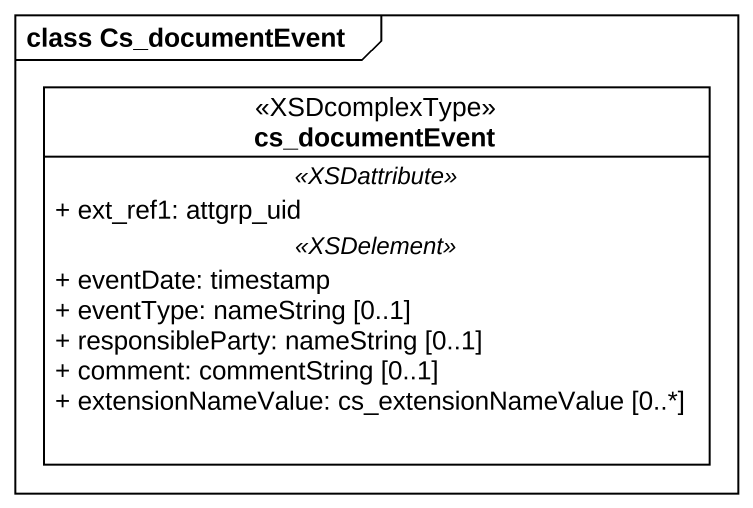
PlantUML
@startuml
mainframe class Cs_documentEvent
hide circle
hide empty members
skinparam classAttributeIconSize 0
class cs_documentEvent <<XSDcomplexType>> {
  .. <<XSDattribute>> ..
  + ext_ref1: attgrp_uid
  .. <<XSDelement>> ..
  + eventDate: timestamp
  + eventType: nameString [0..1]
  + responsibleParty: nameString [0..1]
  + comment: commentString [0..1]
  + extensionNameValue: cs_extensionNameValue [0..*]
}
@enduml
